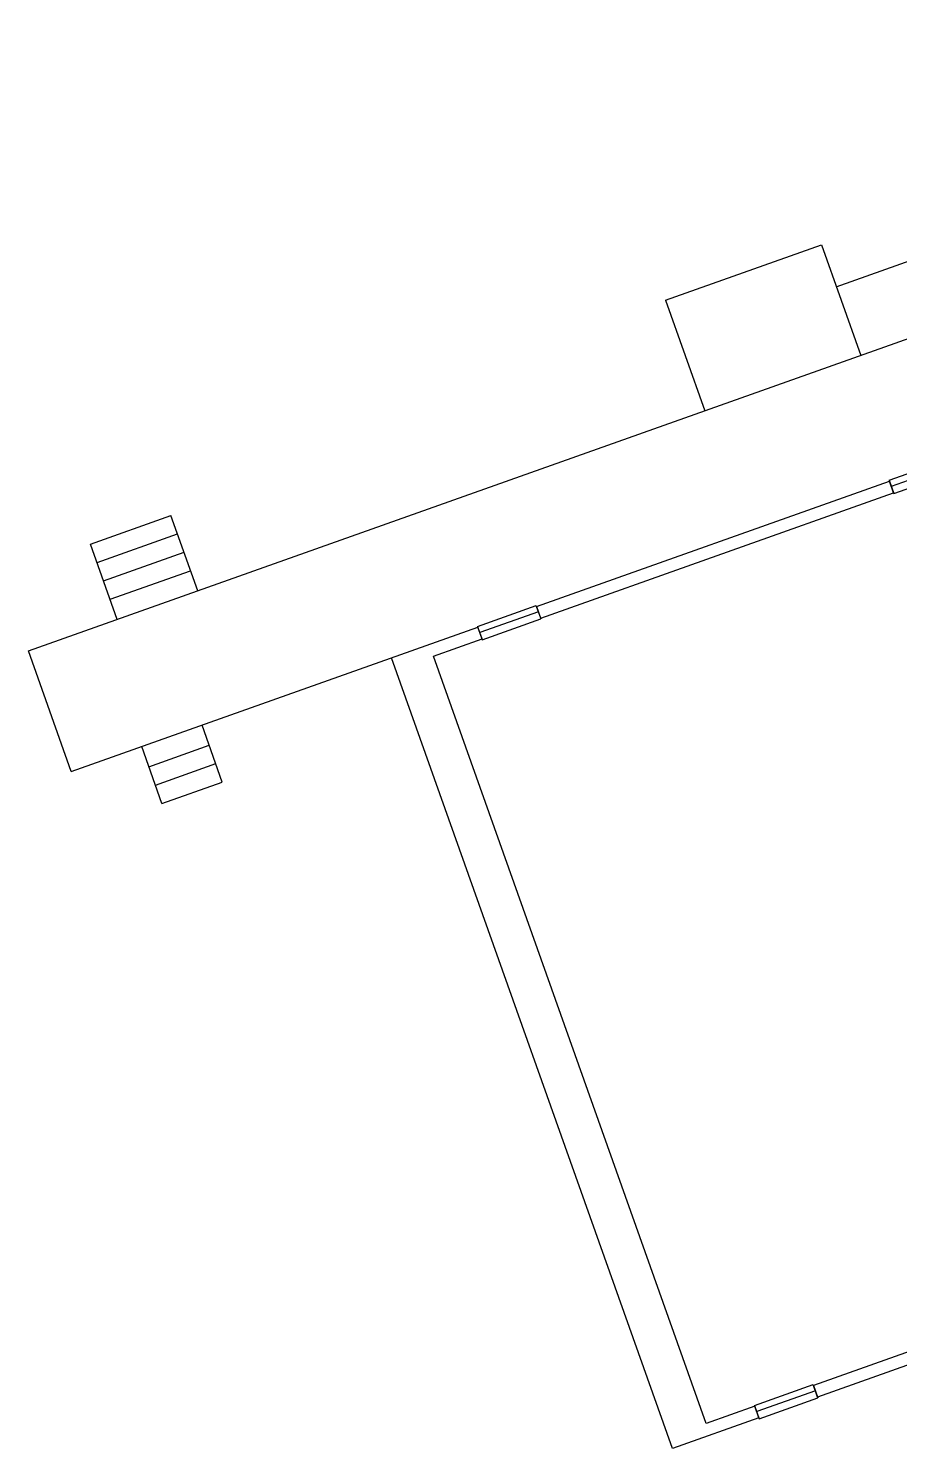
# Model space of a CAD drawing. Header units: inches. Extents: x -578 to 4567, y -980 to 6106.
# Drawn here: x 2041 to 2530, y -980 to -182 of the extents above; entities that cross this region are included whole.
import ezdxf

# ---------------------------------------------------------------- set-up
doc = ezdxf.new("R2010")
doc.units = ezdxf.units.IN
doc.header["$LTSCALE"] = 25.4
doc.header["$MEASUREMENT"] = 0
doc.layers.get('0').update_dxf_attribs({"linetype": 'CONTINUOUS', "lineweight": 20})
doc.layers.add('A-DEMO', color=1, linetype='CONTINUOUS')

# ---------------------------------------------------------------- blocks, each defined once
blk = doc.blocks.new('WINDOW')
at = {"color": 0}
for p, q in [((35, 7.5), (0, 7.5)), ((0, -0.5), (0, 7.5)), ((0, 3.25), (35, 3.25)), ((35, -0.5), (35, 7.5)), ((35, -0.5), (0, -0.5))]:
    blk.add_line(p, q, dxfattribs=at)

msp = doc.modelspace()

# ---------------------------------------------------------------- linework, layer by layer
at = {"layer": 'A-DEMO'}
for p, q in [((2494.945709, -326.867658), (2903.89947, -181.565142)), ((2040.825572, -531.728956), (2917.626205, -220.199023)), ((2398.942799, -334.446667), (2486.575748, -303.310414)), ((2486.575748, -303.310414), (2508.672444, -365.501539)), ((2398.942799, -334.446667), (2421.039495, -396.637792)), ((2326.41647, -506.667257), (2524.768467, -436.192189)), ((2527.112056, -442.788218), (2524.768467, -436.192189)), ((2524.768467, -436.192189), (2527.112056, -442.788218)), ((2328.760059, -513.263286), (2527.112056, -442.788218)), ((2075.701001, -471.5816), (2120.93091, -455.511276)), ((2135.996839, -497.914316), (2120.93091, -455.511276)), ((2079.383784, -481.946788), (2124.613693, -465.876463)), ((2090.76693, -513.98464), (2075.701001, -471.5816)), ((2083.066566, -492.311975), (2128.296475, -476.241651)), ((2086.749349, -502.677163), (2131.979258, -486.606838)), ((2328.760059, -513.263286), (2326.41647, -506.667257)), ((2064.931059, -599.57382), (2293.436328, -518.385202)), ((2295.779917, -524.981231), (2293.436328, -518.385202)), ((2268.453514, -534.690385), (2295.779917, -524.981231)), ((2064.931059, -599.57382), (2040.825572, -531.728956)), ((2421.791192, -966.259101), (2268.453514, -534.690385)), ((2402.933261, -980.388094), (2244.908405, -535.627321)), ((2149.812807, -605.497395), (2138.429661, -573.459543)), ((2115.890375, -617.550138), (2104.507229, -585.512286)), ((2108.52481, -596.819763), (2142.447242, -584.76702)), ((2112.207593, -607.184951), (2146.130025, -595.132208)), ((2115.890375, -617.550138), (2149.812807, -605.497395)), ((2680.449735, -874.356933), (2482.097738, -944.832002)), ((2682.793324, -880.952962), (2484.441326, -951.42803)), ((2484.441326, -951.42803), (2482.097738, -944.832002)), ((2449.117595, -956.549946), (2421.791192, -966.259101)), ((2451.461184, -963.145975), (2449.117595, -956.549946)), ((2451.461184, -963.145975), (2402.933261, -980.388094))]:
    msp.add_line(p, q, dxfattribs=at)

# ---------------------------------------------------------------- block references
at = {"layer": 'A-DEMO', "rotation": 199.5602806786435}
for p in [(2557.74861, -424.474244), (2326.41647, -506.667257), (2482.097738, -944.832002)]:
    msp.add_blockref('WINDOW', p, dxfattribs=at)

doc.saveas('drawing.dxf')
